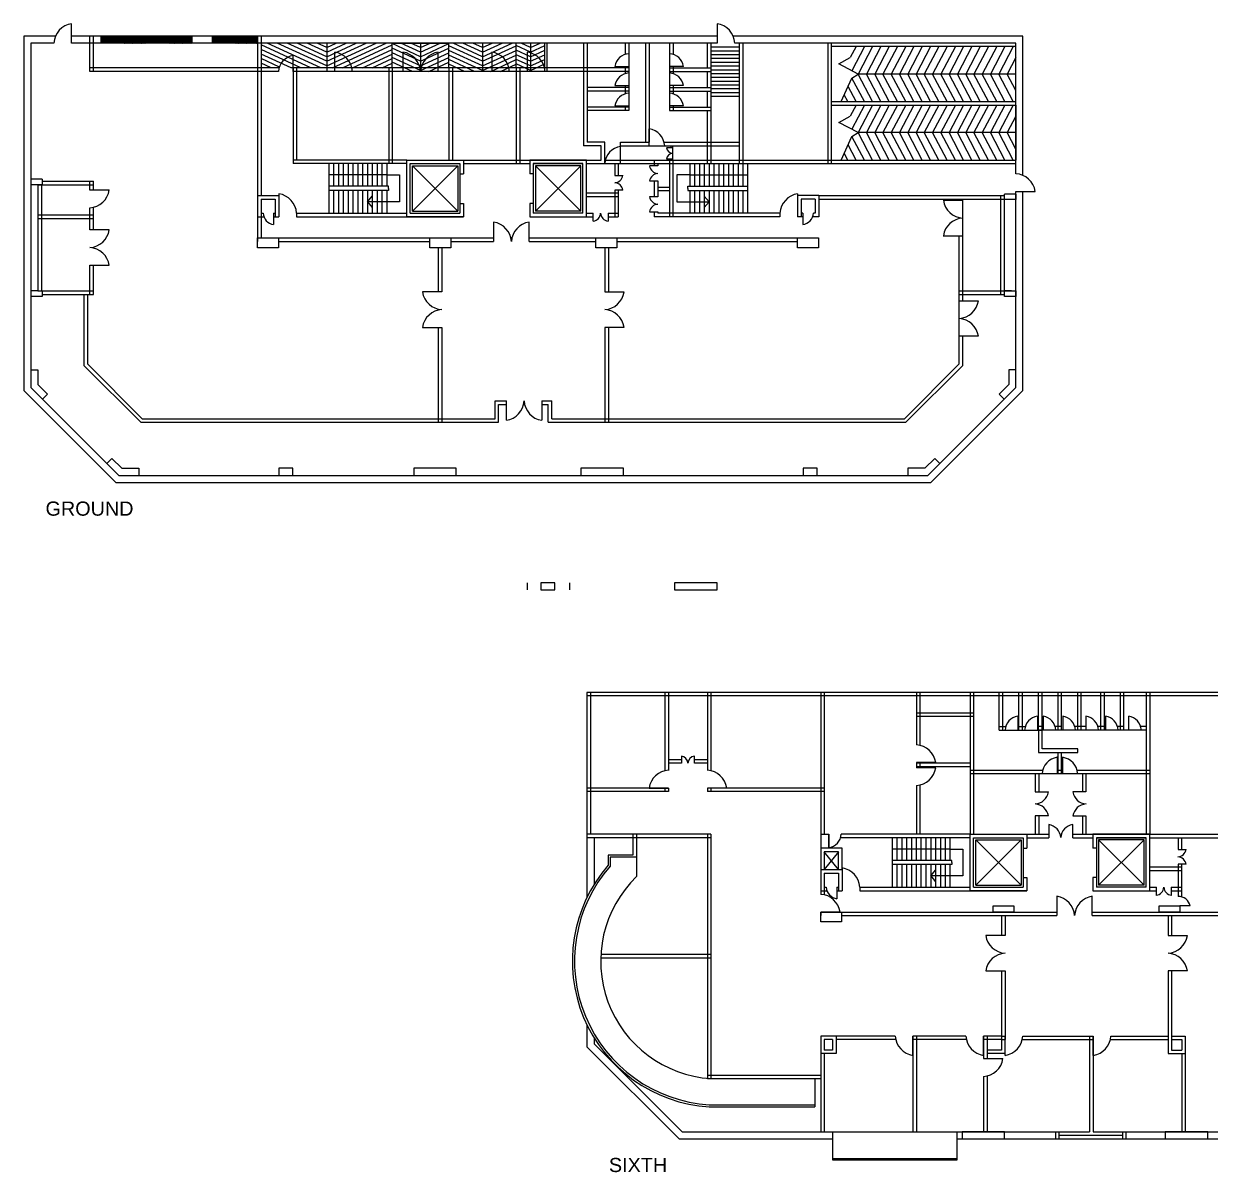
# Model space of a CAD drawing. Extents: x -212 to 1123, y -167 to 326.
# Drawn here: x 3.4 to 20.14, y -5.07 to 11.13 of the extents above; entities that cross this region are included whole.
import ezdxf

# ---------------------------------------------------------------- set-up
doc = ezdxf.new("R2010")
doc.units = 0
doc.layers.add('MIMIC_SIZE', color=7, linetype='CONTINUOUS')
doc.styles.get("Standard").update_dxf_attribs({"font": 'arial.ttf'})

msp = doc.modelspace()

# ---------------------------------------------------------------- linework, layer by layer
at = {"layer": 'MIMIC_SIZE'}
for p, q in [((4.074, 10.86), (4.074, 11.134)), ((13.182, 11.134), (13.182, 10.86)), ((3.399, 10.96), (3.399, 5.96)), ((3.848, 10.96), (3.399, 10.96)), ((13.182, 10.96), (4.074, 10.96)), ((4.332, 10.46), (4.332, 10.96)), ((4.382, 10.46), (4.382, 10.96)), ((4.485, 10.96), (4.485, 10.86)), ((4.485, 10.96), (5.128, 10.96)), ((4.672, 10.86), (4.485, 10.957)), ((4.66, 10.86), (4.485, 10.951)), ((4.647, 10.86), (4.485, 10.944)), ((4.634, 10.86), (4.485, 10.938)), ((4.622, 10.86), (4.485, 10.931)), ((4.609, 10.86), (4.485, 10.925)), ((4.597, 10.86), (4.485, 10.918)), ((4.584, 10.86), (4.485, 10.911)), ((4.571, 10.86), (4.485, 10.905)), ((4.559, 10.86), (4.485, 10.898)), ((4.546, 10.86), (4.485, 10.892)), ((4.533, 10.86), (4.485, 10.885)), ((4.685, 10.86), (4.491, 10.96)), ((4.698, 10.86), (4.504, 10.96)), ((4.71, 10.86), (4.516, 10.96)), ((4.723, 10.86), (4.529, 10.96)), ((4.735, 10.86), (4.541, 10.96)), ((4.748, 10.86), (4.554, 10.96)), ((4.761, 10.86), (4.567, 10.96)), ((4.773, 10.86), (4.579, 10.96)), ((4.786, 10.86), (4.592, 10.96)), ((4.799, 10.86), (4.605, 10.96)), ((4.806, 10.863), (4.617, 10.96)), ((4.806, 10.869), (4.63, 10.96)), ((4.806, 10.876), (4.642, 10.96)), ((4.806, 10.882), (4.655, 10.96)), ((4.806, 10.889), (4.668, 10.96)), ((4.806, 10.896), (4.68, 10.96)), ((4.806, 10.902), (4.693, 10.96)), ((4.806, 10.909), (4.706, 10.96)), ((4.806, 10.915), (4.718, 10.96)), ((4.806, 10.922), (4.731, 10.96)), ((4.806, 10.928), (4.743, 10.96)), ((4.806, 10.935), (4.756, 10.96)), ((4.806, 10.941), (4.769, 10.96)), ((4.806, 10.948), (4.781, 10.96)), ((4.806, 10.96), (4.806, 10.86)), ((4.806, 10.96), (4.806, 10.86)), ((4.806, 10.948), (4.831, 10.96)), ((4.806, 10.941), (4.844, 10.96)), ((4.806, 10.935), (4.856, 10.96)), ((4.806, 10.928), (4.869, 10.96)), ((4.806, 10.922), (4.882, 10.96)), ((4.806, 10.915), (4.894, 10.96)), ((4.806, 10.909), (4.907, 10.96)), ((4.806, 10.902), (4.919, 10.96)), ((4.806, 10.896), (4.932, 10.96)), ((4.806, 10.889), (4.945, 10.96)), ((4.806, 10.882), (4.957, 10.96)), ((4.806, 10.876), (4.97, 10.96)), ((4.806, 10.869), (4.983, 10.96)), ((4.806, 10.863), (4.995, 10.96)), ((4.814, 10.86), (5.008, 10.96)), ((4.826, 10.86), (5.02, 10.96)), ((4.839, 10.86), (5.033, 10.96)), ((4.852, 10.86), (5.046, 10.96)), ((4.864, 10.86), (5.058, 10.96)), ((4.877, 10.86), (5.071, 10.96)), ((4.89, 10.86), (5.084, 10.96)), ((4.902, 10.86), (5.096, 10.96)), ((4.915, 10.86), (5.109, 10.96)), ((4.927, 10.86), (5.121, 10.96)), ((4.94, 10.86), (5.128, 10.957)), ((4.953, 10.86), (5.128, 10.951)), ((4.965, 10.86), (5.128, 10.944)), ((4.978, 10.86), (5.128, 10.938)), ((4.991, 10.86), (5.128, 10.931)), ((5.003, 10.86), (5.128, 10.925)), ((5.016, 10.86), (5.128, 10.918)), ((5.028, 10.86), (5.128, 10.911)), ((5.041, 10.86), (5.128, 10.905)), ((5.054, 10.86), (5.128, 10.898)), ((5.066, 10.86), (5.128, 10.892)), ((5.079, 10.86), (5.128, 10.885)), ((5.128, 10.96), (5.128, 10.86)), ((5.128, 10.96), (5.77, 10.96)), ((5.128, 10.96), (5.128, 10.86)), ((5.315, 10.86), (5.128, 10.957)), ((5.302, 10.86), (5.128, 10.951)), ((5.29, 10.86), (5.128, 10.944)), ((5.277, 10.86), (5.128, 10.938)), ((5.265, 10.86), (5.128, 10.931)), ((5.252, 10.86), (5.128, 10.925)), ((5.239, 10.86), (5.128, 10.918)), ((5.227, 10.86), (5.128, 10.911)), ((5.214, 10.86), (5.128, 10.905)), ((5.201, 10.86), (5.128, 10.898)), ((5.189, 10.86), (5.128, 10.892)), ((5.176, 10.86), (5.128, 10.885)), ((5.328, 10.86), (5.134, 10.96)), ((5.34, 10.86), (5.146, 10.96)), ((5.353, 10.86), (5.159, 10.96)), ((5.366, 10.86), (5.172, 10.96)), ((5.378, 10.86), (5.184, 10.96)), ((5.391, 10.86), (5.197, 10.96)), ((5.403, 10.86), (5.209, 10.96)), ((5.416, 10.86), (5.222, 10.96)), ((5.429, 10.86), (5.235, 10.96)), ((5.441, 10.86), (5.247, 10.96)), ((5.449, 10.863), (5.26, 10.96)), ((5.449, 10.869), (5.273, 10.96)), ((5.449, 10.876), (5.285, 10.96)), ((5.449, 10.882), (5.298, 10.96)), ((5.449, 10.889), (5.31, 10.96)), ((5.449, 10.896), (5.323, 10.96)), ((5.449, 10.902), (5.336, 10.96)), ((5.449, 10.909), (5.348, 10.96)), ((5.449, 10.915), (5.361, 10.96)), ((5.449, 10.922), (5.374, 10.96)), ((5.449, 10.928), (5.386, 10.96)), ((5.449, 10.935), (5.399, 10.96)), ((5.449, 10.941), (5.411, 10.96)), ((5.449, 10.948), (5.424, 10.96)), ((5.449, 10.96), (5.449, 10.86)), ((5.449, 10.96), (5.449, 10.86)), ((5.449, 10.948), (5.474, 10.96)), ((5.449, 10.941), (5.487, 10.96)), ((5.449, 10.935), (5.499, 10.96)), ((5.449, 10.928), (5.512, 10.96)), ((5.449, 10.922), (5.524, 10.96)), ((5.449, 10.915), (5.537, 10.96)), ((5.449, 10.909), (5.55, 10.96)), ((5.449, 10.902), (5.562, 10.96)), ((5.449, 10.896), (5.575, 10.96)), ((5.449, 10.889), (5.588, 10.96)), ((5.449, 10.882), (5.6, 10.96)), ((5.449, 10.876), (5.613, 10.96)), ((5.449, 10.869), (5.625, 10.96)), ((5.449, 10.863), (5.638, 10.96)), ((5.457, 10.86), (5.651, 10.96)), ((5.469, 10.86), (5.663, 10.96)), ((5.482, 10.86), (5.676, 10.96)), ((5.494, 10.86), (5.688, 10.96)), ((5.507, 10.86), (5.701, 10.96)), ((5.52, 10.86), (5.714, 10.96)), ((5.532, 10.86), (5.726, 10.96)), ((5.545, 10.86), (5.739, 10.96)), ((5.558, 10.86), (5.752, 10.96)), ((5.57, 10.86), (5.764, 10.96)), ((5.583, 10.86), (5.77, 10.957)), ((5.595, 10.86), (5.77, 10.951)), ((5.608, 10.86), (5.77, 10.944)), ((5.621, 10.86), (5.77, 10.938)), ((5.633, 10.86), (5.77, 10.931)), ((5.646, 10.86), (5.77, 10.925)), ((5.659, 10.86), (5.77, 10.918)), ((5.671, 10.86), (5.77, 10.911)), ((5.684, 10.86), (5.77, 10.905)), ((5.696, 10.86), (5.77, 10.898)), ((5.709, 10.86), (5.77, 10.892)), ((5.722, 10.86), (5.77, 10.885)), ((5.77, 10.96), (5.77, 10.86)), ((6.056, 10.96), (6.056, 10.86)), ((6.056, 10.96), (6.699, 10.96)), ((6.243, 10.86), (6.056, 10.957)), ((6.231, 10.86), (6.056, 10.951)), ((6.218, 10.86), (6.056, 10.944)), ((6.206, 10.86), (6.056, 10.938)), ((6.193, 10.86), (6.056, 10.931)), ((6.18, 10.86), (6.056, 10.925)), ((6.168, 10.86), (6.056, 10.918)), ((6.155, 10.86), (6.056, 10.911)), ((6.142, 10.86), (6.056, 10.905)), ((6.13, 10.86), (6.056, 10.898)), ((6.117, 10.86), (6.056, 10.892)), ((6.105, 10.86), (6.056, 10.885)), ((6.256, 10.86), (6.062, 10.96)), ((6.269, 10.86), (6.075, 10.96)), ((6.281, 10.86), (6.087, 10.96)), ((6.294, 10.86), (6.1, 10.96)), ((6.307, 10.86), (6.113, 10.96)), ((6.319, 10.86), (6.125, 10.96)), ((6.332, 10.86), (6.138, 10.96)), ((6.344, 10.86), (6.15, 10.96)), ((6.357, 10.86), (6.163, 10.96)), ((6.37, 10.86), (6.176, 10.96)), ((6.377, 10.863), (6.188, 10.96)), ((6.377, 10.869), (6.201, 10.96)), ((6.377, 10.876), (6.214, 10.96)), ((6.377, 10.882), (6.226, 10.96)), ((6.377, 10.889), (6.239, 10.96)), ((6.377, 10.896), (6.251, 10.96)), ((6.377, 10.902), (6.264, 10.96)), ((6.377, 10.909), (6.277, 10.96)), ((6.377, 10.915), (6.289, 10.96)), ((6.377, 10.922), (6.302, 10.96)), ((6.377, 10.928), (6.314, 10.96)), ((6.377, 10.935), (6.327, 10.96)), ((6.377, 10.941), (6.34, 10.96)), ((6.377, 10.948), (6.352, 10.96)), ((6.377, 10.96), (6.377, 10.86)), ((6.377, 10.96), (6.377, 10.86)), ((6.377, 10.948), (6.402, 10.96)), ((6.377, 10.941), (6.415, 10.96)), ((6.377, 10.935), (6.427, 10.96)), ((6.377, 10.928), (6.44, 10.96)), ((6.377, 10.922), (6.453, 10.96)), ((6.377, 10.915), (6.465, 10.96)), ((6.377, 10.909), (6.478, 10.96)), ((6.377, 10.902), (6.491, 10.96)), ((6.377, 10.896), (6.503, 10.96)), ((6.377, 10.889), (6.516, 10.96)), ((6.377, 10.882), (6.528, 10.96)), ((6.377, 10.876), (6.541, 10.96)), ((6.377, 10.869), (6.554, 10.96)), ((6.377, 10.863), (6.566, 10.96)), ((6.385, 10.86), (6.579, 10.96)), ((6.398, 10.86), (6.592, 10.96)), ((6.41, 10.86), (6.604, 10.96)), ((6.423, 10.86), (6.617, 10.96)), ((6.435, 10.86), (6.629, 10.96)), ((6.448, 10.86), (6.642, 10.96)), ((6.461, 10.86), (6.655, 10.96)), ((6.473, 10.86), (6.667, 10.96)), ((6.486, 10.86), (6.68, 10.96)), ((6.499, 10.86), (6.693, 10.96)), ((6.511, 10.86), (6.699, 10.957)), ((6.524, 10.86), (6.699, 10.951)), ((6.536, 10.86), (6.699, 10.944)), ((6.549, 10.86), (6.699, 10.938)), ((6.562, 10.86), (6.699, 10.931)), ((6.574, 10.86), (6.699, 10.925)), ((6.587, 10.86), (6.699, 10.918)), ((6.6, 10.86), (6.699, 10.911)), ((6.612, 10.86), (6.699, 10.905)), ((6.625, 10.86), (6.699, 10.898)), ((6.637, 10.86), (6.699, 10.892)), ((6.65, 10.86), (6.699, 10.885)), ((6.699, 10.96), (6.699, 8.06)), ((6.699, 10.96), (6.699, 10.86)), ((6.749, 10.96), (6.749, 8.71)), ((17.499, 10.96), (13.408, 10.96)), ((17.499, 8.993), (17.499, 10.96)), ((3.499, 10.86), (3.499, 6.002)), ((3.824, 10.86), (3.499, 10.86)), ((13.182, 10.86), (4.074, 10.86)), ((4.521, 10.86), (4.485, 10.879)), ((4.508, 10.86), (4.485, 10.872)), ((4.496, 10.86), (4.485, 10.866)), ((5.092, 10.86), (5.128, 10.879)), ((5.104, 10.86), (5.128, 10.872)), ((5.117, 10.86), (5.128, 10.866)), ((5.164, 10.86), (5.128, 10.879)), ((5.151, 10.86), (5.128, 10.872)), ((5.138, 10.86), (5.128, 10.866)), ((5.734, 10.86), (5.77, 10.879)), ((5.747, 10.86), (5.77, 10.872)), ((5.76, 10.86), (5.77, 10.866)), ((6.092, 10.86), (6.056, 10.879)), ((6.079, 10.86), (6.056, 10.872)), ((6.067, 10.86), (6.056, 10.866)), ((6.663, 10.86), (6.699, 10.879)), ((6.675, 10.86), (6.699, 10.872)), ((6.688, 10.86), (6.699, 10.866)), ((8.599, 10.86), (6.749, 10.86)), ((7.451, 10.51), (6.749, 10.836)), ((7.311, 10.51), (6.749, 10.771)), ((7.592, 10.51), (6.836, 10.86)), ((7.674, 10.538), (6.976, 10.86)), ((7.674, 10.603), (7.117, 10.86)), ((7.674, 10.668), (7.257, 10.86)), ((7.674, 10.733), (7.397, 10.86)), ((7.674, 10.798), (7.538, 10.86)), ((7.674, 10.86), (7.674, 10.46)), ((7.674, 10.798), (7.809, 10.86)), ((7.674, 10.733), (7.95, 10.86)), ((7.674, 10.668), (8.09, 10.86)), ((7.674, 10.603), (8.231, 10.86)), ((7.674, 10.538), (8.371, 10.86)), ((7.755, 10.51), (8.512, 10.86)), ((7.786, 10.734), (7.786, 10.46)), ((7.896, 10.51), (8.599, 10.836)), ((8.036, 10.51), (8.599, 10.771)), ((8.599, 10.51), (8.599, 10.86)), ((8.599, 10.86), (9.399, 10.86)), ((8.999, 10.668), (8.599, 10.853)), ((8.999, 10.603), (8.599, 10.788)), ((8.999, 10.538), (8.599, 10.723)), ((8.999, 10.733), (8.722, 10.86)), ((8.749, 10.734), (8.749, 10.46)), ((8.999, 10.798), (8.863, 10.86)), ((8.999, 10.86), (8.999, 10.46)), ((8.999, 10.798), (9.134, 10.86)), ((8.999, 10.733), (9.275, 10.86)), ((8.999, 10.668), (9.399, 10.853)), ((8.999, 10.603), (9.399, 10.788)), ((8.999, 10.538), (9.399, 10.723)), ((9.249, 10.46), (9.249, 10.734)), ((9.399, 10.51), (9.399, 10.86)), ((10.349, 10.86), (9.399, 10.86)), ((9.874, 10.603), (9.399, 10.822)), ((9.874, 10.538), (9.399, 10.757)), ((9.874, 10.668), (9.457, 10.86)), ((9.874, 10.733), (9.597, 10.86)), ((9.874, 10.798), (9.738, 10.86)), ((9.874, 10.86), (9.874, 10.46)), ((9.874, 10.798), (10.009, 10.86)), ((9.874, 10.733), (10.15, 10.86)), ((9.874, 10.668), (10.29, 10.86)), ((9.874, 10.603), (10.349, 10.822)), ((9.874, 10.538), (10.349, 10.757)), ((10.003, 10.734), (10.003, 10.46)), ((10.349, 10.51), (10.349, 10.86)), ((10.754, 10.86), (10.349, 10.86)), ((10.552, 10.733), (10.349, 10.826)), ((10.552, 10.668), (10.349, 10.761)), ((10.552, 10.798), (10.416, 10.86)), ((10.504, 10.734), (10.504, 10.46)), ((10.552, 10.86), (10.552, 10.46)), ((10.552, 10.798), (10.687, 10.86)), ((10.552, 10.733), (10.754, 10.826)), ((10.552, 10.668), (10.754, 10.761)), ((10.754, 10.46), (10.754, 10.86)), ((10.784, 10.46), (10.784, 10.86)), ((11.299, 10.86), (11.299, 9.41)), ((11.349, 10.86), (11.349, 9.46)), ((13.049, 10.86), (11.349, 10.86)), ((11.885, 10.86), (11.885, 10.702)), ((11.935, 10.86), (11.935, 9.907)), ((12.174, 10.86), (12.174, 9.46)), ((12.224, 10.86), (12.224, 9.46)), ((12.512, 10.86), (12.512, 9.907)), ((12.562, 10.86), (12.562, 10.702)), ((13.049, 10.51), (13.049, 10.86)), ((13.099, 9.16), (13.099, 10.86)), ((13.099, 10.807), (13.499, 10.807)), ((13.099, 10.753), (13.499, 10.753)), ((17.399, 10.86), (13.432, 10.86)), ((13.499, 9.16), (13.499, 10.86)), ((13.549, 9.16), (13.549, 10.86)), ((14.749, 9.16), (14.749, 10.86)), ((14.799, 9.16), (14.799, 10.86)), ((17.399, 10.81), (14.799, 10.81)), ((15.144, 10.81), (15.062, 10.655)), ((15.261, 10.81), (15.082, 10.471)), ((15.378, 10.81), (15.173, 10.423)), ((15.494, 10.81), (15.29, 10.423)), ((15.611, 10.81), (15.407, 10.423)), ((15.728, 10.81), (15.523, 10.423)), ((15.845, 10.81), (15.64, 10.423)), ((15.961, 10.81), (15.757, 10.423)), ((16.078, 10.81), (15.873, 10.423)), ((16.195, 10.81), (15.99, 10.423)), ((16.311, 10.81), (16.107, 10.423)), ((16.428, 10.81), (16.224, 10.423)), ((16.545, 10.81), (16.34, 10.423)), ((16.662, 10.81), (16.457, 10.423)), ((16.778, 10.81), (16.574, 10.423)), ((16.895, 10.81), (16.691, 10.423)), ((17.012, 10.81), (16.807, 10.423)), ((17.128, 10.81), (16.924, 10.423)), ((17.245, 10.81), (17.041, 10.423)), ((17.362, 10.81), (17.157, 10.423)), ((17.399, 9.017), (17.399, 10.86)), ((7.171, 10.51), (6.749, 10.706)), ((7.006, 10.522), (6.749, 10.641)), ((6.89, 10.51), (6.749, 10.576)), ((7.199, 10.46), (7.199, 10.684)), ((8.177, 10.51), (8.599, 10.706)), ((8.317, 10.51), (8.599, 10.641)), ((8.457, 10.51), (8.599, 10.576)), ((8.999, 10.473), (8.599, 10.658)), ((8.884, 10.46), (8.599, 10.593)), ((8.999, 10.473), (9.399, 10.658)), ((9.113, 10.46), (9.399, 10.593)), ((9.874, 10.473), (9.399, 10.692)), ((9.759, 10.46), (9.399, 10.627)), ((9.619, 10.46), (9.399, 10.562)), ((9.874, 10.473), (10.349, 10.692)), ((9.988, 10.46), (10.349, 10.627)), ((10.128, 10.46), (10.349, 10.562)), ((10.552, 10.603), (10.349, 10.696)), ((10.552, 10.538), (10.349, 10.631)), ((10.552, 10.473), (10.349, 10.566)), ((10.552, 10.603), (10.754, 10.696)), ((10.552, 10.538), (10.754, 10.631)), ((10.552, 10.473), (10.754, 10.566)), ((13.099, 10.7), (13.499, 10.7)), ((13.099, 10.646), (13.499, 10.646)), ((13.099, 10.593), (13.499, 10.593)), ((14.899, 10.567), (15.062, 10.655)), ((15.173, 10.423), (14.899, 10.567)), ((17.399, 10.656), (17.275, 10.423)), ((7.002, 10.51), (4.332, 10.51)), ((6.994, 10.46), (4.332, 10.46)), ((11.349, 10.51), (7.171, 10.51)), ((7.199, 10.51), (7.199, 9.16)), ((11.349, 10.46), (7.199, 10.46)), ((7.249, 10.51), (7.249, 9.21)), ((8.549, 10.51), (8.549, 9.16)), ((8.599, 10.51), (8.599, 9.16)), ((9.399, 10.51), (9.399, 9.21)), ((9.449, 10.51), (9.449, 9.21)), ((10.349, 10.51), (10.349, 9.16)), ((10.399, 10.51), (10.399, 9.16)), ((11.935, 10.51), (11.349, 10.51)), ((11.935, 10.46), (11.349, 10.46)), ((11.74, 10.532), (11.935, 10.532)), ((11.885, 10.532), (11.885, 10.429)), ((12.707, 10.532), (12.512, 10.532)), ((12.512, 10.51), (13.099, 10.51)), ((12.512, 10.46), (13.099, 10.46)), ((12.562, 10.532), (12.562, 10.429)), ((13.049, 10.234), (13.049, 10.46)), ((13.099, 10.539), (13.499, 10.539)), ((13.099, 10.485), (13.499, 10.485)), ((13.099, 10.432), (13.499, 10.432)), ((15.086, 10.367), (15.173, 10.423)), ((17.399, 10.423), (15.173, 10.423)), ((15.378, 10.035), (15.173, 10.423)), ((15.494, 10.035), (15.29, 10.423)), ((15.611, 10.035), (15.407, 10.423)), ((15.728, 10.035), (15.523, 10.423)), ((15.845, 10.035), (15.64, 10.423)), ((15.961, 10.035), (15.757, 10.423)), ((16.078, 10.035), (15.873, 10.423)), ((16.195, 10.035), (15.99, 10.423)), ((16.311, 10.035), (16.107, 10.423)), ((16.428, 10.035), (16.224, 10.423)), ((16.545, 10.035), (16.34, 10.423)), ((16.662, 10.035), (16.457, 10.423)), ((16.778, 10.035), (16.574, 10.423)), ((16.895, 10.035), (16.691, 10.423)), ((17.012, 10.035), (16.807, 10.423)), ((17.128, 10.035), (16.924, 10.423)), ((17.245, 10.035), (17.041, 10.423)), ((17.362, 10.035), (17.157, 10.423)), ((17.399, 10.189), (17.275, 10.423)), ((11.935, 10.234), (11.349, 10.234)), ((11.74, 10.26), (11.935, 10.26)), ((11.885, 10.26), (11.885, 10.143)), ((12.707, 10.26), (12.512, 10.26)), ((12.512, 10.234), (13.099, 10.234)), ((12.562, 10.26), (12.562, 10.143)), ((13.099, 10.378), (13.499, 10.378)), ((13.099, 10.325), (13.499, 10.325)), ((13.099, 10.271), (13.499, 10.271)), ((13.099, 10.218), (13.499, 10.218)), ((14.932, 10.035), (15.086, 10.367)), ((15.144, 10.035), (15.031, 10.249)), ((15.261, 10.035), (15.086, 10.367)), ((11.935, 10.184), (11.349, 10.184)), ((12.512, 10.184), (13.099, 10.184)), ((13.049, 9.957), (13.049, 10.184)), ((13.099, 10.164), (13.499, 10.164)), ((13.099, 10.11), (13.499, 10.11)), ((15.027, 10.035), (14.977, 10.131)), ((11.935, 9.957), (11.349, 9.957)), ((11.935, 9.907), (11.349, 9.907)), ((11.74, 9.973), (11.935, 9.973)), ((11.885, 9.973), (11.885, 9.907)), ((12.707, 9.973), (12.512, 9.973)), ((12.512, 9.957), (13.099, 9.957)), ((12.512, 9.907), (13.099, 9.907)), ((12.562, 9.973), (12.562, 9.907)), ((13.049, 9.16), (13.049, 9.907)), ((14.799, 10.035), (17.399, 10.035)), ((14.799, 9.985), (17.399, 9.985)), ((15.144, 9.985), (15.062, 9.83)), ((15.261, 9.985), (15.082, 9.646)), ((15.378, 9.985), (15.173, 9.598)), ((15.494, 9.985), (15.29, 9.598)), ((15.611, 9.985), (15.407, 9.598)), ((15.728, 9.985), (15.523, 9.598)), ((15.845, 9.985), (15.64, 9.598)), ((15.961, 9.985), (15.757, 9.598)), ((16.078, 9.985), (15.873, 9.598)), ((16.195, 9.985), (15.99, 9.598)), ((16.311, 9.985), (16.107, 9.598)), ((16.428, 9.985), (16.224, 9.598)), ((16.545, 9.985), (16.34, 9.598)), ((16.662, 9.985), (16.457, 9.598)), ((16.778, 9.985), (16.574, 9.598)), ((16.895, 9.985), (16.691, 9.598)), ((17.012, 9.985), (16.807, 9.598)), ((17.128, 9.985), (16.924, 9.598)), ((17.245, 9.985), (17.041, 9.598)), ((17.362, 9.985), (17.157, 9.598)), ((17.399, 9.985), (17.399, 9.21)), ((14.899, 9.742), (15.062, 9.83)), ((15.173, 9.598), (14.899, 9.742)), ((17.399, 9.831), (17.275, 9.598)), ((12.224, 9.41), (12.224, 9.652)), ((15.086, 9.542), (15.173, 9.598)), ((17.399, 9.598), (15.173, 9.598)), ((15.378, 9.21), (15.173, 9.598)), ((15.494, 9.21), (15.29, 9.598)), ((15.611, 9.21), (15.407, 9.598)), ((15.728, 9.21), (15.523, 9.598)), ((15.845, 9.21), (15.64, 9.598)), ((15.961, 9.21), (15.757, 9.598)), ((16.078, 9.21), (15.873, 9.598)), ((16.195, 9.21), (15.99, 9.598)), ((16.311, 9.21), (16.107, 9.598)), ((16.428, 9.21), (16.224, 9.598)), ((16.545, 9.21), (16.34, 9.598)), ((16.662, 9.21), (16.457, 9.598)), ((16.778, 9.21), (16.574, 9.598)), ((16.895, 9.21), (16.691, 9.598)), ((17.012, 9.21), (16.807, 9.598)), ((17.128, 9.21), (16.924, 9.598)), ((17.245, 9.21), (17.041, 9.598)), ((17.362, 9.21), (17.157, 9.598)), ((17.399, 9.364), (17.275, 9.598)), ((11.549, 9.41), (11.299, 9.41)), ((11.599, 9.46), (11.349, 9.46)), ((11.549, 9.21), (11.549, 9.41)), ((11.599, 9.16), (11.599, 9.46)), ((11.82, 9.46), (12.224, 9.46)), ((11.82, 9.16), (11.82, 9.46)), ((11.82, 9.41), (13.499, 9.41)), ((12.437, 9.46), (13.499, 9.46)), ((12.554, 9.384), (12.468, 9.384)), ((12.53, 9.41), (12.53, 9.384)), ((12.554, 9.41), (12.554, 9.21)), ((14.932, 9.21), (15.086, 9.542)), ((15.144, 9.21), (15.031, 9.424)), ((15.261, 9.21), (15.086, 9.542)), ((8.804, 9.21), (7.199, 9.21)), ((8.804, 8.41), (8.804, 9.21)), ((8.804, 9.21), (9.604, 9.21)), ((9.554, 9.21), (11.549, 9.21)), ((9.604, 9.21), (9.604, 9.013)), ((11.339, 9.21), (10.539, 9.21)), ((10.539, 9.21), (10.539, 9.013)), ((11.339, 8.41), (11.339, 9.21)), ((11.599, 9.21), (17.399, 9.21)), ((12.295, 9.21), (14.119, 9.21)), ((12.295, 9.21), (12.295, 9.126)), ((12.468, 9.226), (12.554, 9.226)), ((12.514, 8.41), (12.514, 9.21)), ((12.53, 9.226), (12.53, 9.21)), ((12.564, 8.41), (12.564, 9.21)), ((15.027, 9.21), (14.977, 9.306)), ((8.804, 9.16), (7.199, 9.16)), ((7.704, 9.16), (7.704, 8.46)), ((7.772, 9.16), (7.772, 8.84)), ((7.84, 9.16), (7.84, 8.84)), ((7.908, 9.16), (7.908, 8.84)), ((7.976, 9.16), (7.976, 8.84)), ((8.045, 9.16), (8.045, 8.84)), ((8.113, 9.16), (8.113, 8.84)), ((8.181, 9.16), (8.181, 8.84)), ((8.249, 9.16), (8.249, 8.84)), ((8.317, 9.16), (8.317, 8.84)), ((8.385, 9.16), (8.385, 8.84)), ((8.453, 9.16), (8.453, 8.84)), ((8.521, 9.16), (8.521, 8.84)), ((8.854, 8.46), (8.854, 9.16)), ((8.854, 9.16), (9.554, 9.16)), ((8.884, 8.49), (8.884, 9.13)), ((8.884, 9.13), (9.524, 9.13)), ((9.524, 9.13), (8.884, 8.49)), ((9.524, 8.49), (8.884, 9.13)), ((9.524, 9.13), (9.524, 8.49)), ((9.554, 9.16), (9.554, 8.46)), ((9.604, 9.16), (10.539, 9.16)), ((11.289, 9.16), (10.589, 9.16)), ((10.589, 9.16), (10.589, 8.46)), ((10.589, 9.16), (11.289, 9.16)), ((11.259, 9.13), (10.619, 9.13)), ((10.619, 9.13), (10.619, 8.49)), ((10.619, 9.13), (11.259, 8.49)), ((10.619, 8.49), (11.259, 9.13)), ((11.259, 8.49), (11.259, 9.13)), ((11.289, 8.46), (11.289, 9.16)), ((11.339, 9.16), (11.599, 9.16)), ((11.339, 8.41), (11.339, 9.16)), ((11.339, 9.16), (11.707, 9.16)), ((11.449, 9.16), (11.949, 9.16)), ((11.599, 9.16), (17.399, 9.16)), ((11.739, 9.16), (11.739, 8.994)), ((11.789, 9.16), (11.789, 8.994)), ((12.345, 9.126), (12.231, 9.126)), ((12.345, 9.16), (14.119, 9.16)), ((12.345, 9.16), (12.345, 9.126)), ((12.797, 9.16), (12.797, 8.84)), ((12.865, 9.16), (12.865, 8.84)), ((12.933, 9.16), (12.933, 8.84)), ((13.001, 9.16), (13.001, 8.84)), ((13.069, 9.16), (13.069, 8.84)), ((13.137, 9.16), (13.137, 8.84)), ((13.205, 9.16), (13.205, 8.84)), ((13.274, 9.16), (13.274, 8.84)), ((13.342, 9.16), (13.342, 8.84)), ((13.41, 9.16), (13.41, 8.84)), ((13.478, 9.16), (13.478, 8.84)), ((13.546, 9.16), (13.546, 8.84)), ((13.614, 9.16), (13.614, 8.46)), ((3.66, 8.939), (3.499, 8.939)), ((3.66, 8.939), (3.66, 8.862)), ((3.66, 8.912), (4.382, 8.912)), ((4.332, 8.787), (4.332, 8.912)), ((4.382, 8.787), (4.382, 8.912)), ((8.521, 9), (7.704, 9)), ((8.521, 9), (8.703, 9)), ((8.703, 9), (8.703, 8.62)), ((9.554, 9.013), (9.604, 9.013)), ((10.589, 9.013), (10.539, 9.013)), ((11.739, 8.994), (11.854, 8.994)), ((12.231, 8.917), (12.345, 8.917)), ((12.295, 8.917), (12.295, 8.69)), ((12.345, 8.917), (12.345, 8.69)), ((12.797, 9), (12.615, 9)), ((12.615, 9), (12.615, 8.62)), ((12.797, 9), (13.614, 9)), ((3.66, 8.862), (3.499, 8.862)), ((3.599, 8.862), (3.599, 7.362)), ((3.599, 8.862), (4.382, 8.862)), ((3.649, 8.862), (3.649, 7.362)), ((4.606, 8.787), (4.332, 8.787)), ((6.699, 8.71), (6.999, 8.71)), ((6.999, 8.734), (6.999, 8.46)), ((6.999, 8.71), (6.999, 8.41)), ((8.548, 8.84), (7.704, 8.84)), ((8.548, 8.78), (7.704, 8.78)), ((7.772, 8.78), (7.772, 8.46)), ((7.84, 8.78), (7.84, 8.46)), ((7.908, 8.78), (7.908, 8.46)), ((7.976, 8.78), (7.976, 8.46)), ((8.045, 8.78), (8.045, 8.46)), ((8.113, 8.78), (8.113, 8.46)), ((8.181, 8.78), (8.181, 8.46)), ((8.249, 8.78), (8.249, 8.46)), ((8.317, 8.78), (8.317, 8.46)), ((8.385, 8.78), (8.385, 8.46)), ((8.453, 8.78), (8.453, 8.46)), ((8.521, 8.78), (8.521, 8.46)), ((8.548, 8.81), (8.548, 8.84)), ((8.548, 8.81), (8.548, 8.78)), ((11.789, 8.743), (11.339, 8.743)), ((11.854, 8.785), (11.739, 8.785)), ((11.739, 8.785), (11.739, 8.41)), ((11.789, 8.785), (11.789, 8.41)), ((12.345, 8.829), (12.514, 8.829)), ((12.345, 8.779), (12.514, 8.779)), ((12.77, 8.81), (12.77, 8.84)), ((12.77, 8.84), (13.614, 8.84)), ((12.77, 8.81), (12.77, 8.78)), ((12.77, 8.78), (13.614, 8.78)), ((12.797, 8.78), (12.797, 8.46)), ((12.865, 8.78), (12.865, 8.46)), ((12.933, 8.78), (12.933, 8.46)), ((13.001, 8.78), (13.001, 8.46)), ((13.069, 8.78), (13.069, 8.46)), ((13.137, 8.78), (13.137, 8.46)), ((13.205, 8.78), (13.205, 8.46)), ((13.274, 8.78), (13.274, 8.46)), ((13.342, 8.78), (13.342, 8.46)), ((13.41, 8.78), (13.41, 8.46)), ((13.478, 8.78), (13.478, 8.46)), ((13.546, 8.78), (13.546, 8.46)), ((14.319, 8.734), (14.319, 8.46)), ((14.319, 8.734), (14.319, 8.46)), ((14.319, 8.71), (14.319, 8.41)), ((14.319, 8.71), (14.319, 8.41)), ((14.619, 8.71), (14.319, 8.71)), ((14.619, 8.71), (14.619, 8.41)), ((14.619, 8.71), (17.237, 8.71)), ((17.187, 7.312), (17.187, 8.71)), ((17.237, 7.286), (17.237, 8.729)), ((17.399, 8.729), (17.237, 8.729)), ((17.399, 6.002), (17.399, 8.767)), ((17.399, 8.767), (17.672, 8.767)), ((17.399, 8.729), (17.399, 8.653)), ((17.499, 5.96), (17.499, 8.767)), ((4.382, 8.225), (4.382, 8.545)), ((6.749, 8.66), (6.949, 8.66)), ((6.749, 8.66), (6.749, 8.11)), ((6.949, 8.66), (6.949, 8.41)), ((8.249, 8.62), (8.317, 8.702)), ((8.703, 8.62), (8.249, 8.62)), ((8.249, 8.62), (8.317, 8.539)), ((9.554, 8.597), (9.604, 8.597)), ((9.604, 8.597), (9.604, 8.41)), ((10.539, 8.597), (10.539, 8.41)), ((10.589, 8.597), (10.539, 8.597)), ((11.789, 8.693), (11.339, 8.693)), ((12.345, 8.69), (12.231, 8.69)), ((12.615, 8.62), (13.069, 8.62)), ((13.069, 8.62), (13.001, 8.702)), ((13.069, 8.62), (13.001, 8.539)), ((14.369, 8.66), (14.369, 8.41)), ((14.569, 8.66), (14.369, 8.66)), ((14.569, 8.66), (14.569, 8.46)), ((14.619, 8.66), (17.237, 8.66)), ((16.649, 8.641), (16.375, 8.641)), ((16.599, 8.641), (16.599, 8.66)), ((16.649, 8.641), (16.649, 8.66)), ((16.649, 7.223), (16.649, 8.641)), ((17.399, 8.653), (17.237, 8.653)), ((3.599, 8.437), (4.382, 8.437)), ((3.599, 8.387), (4.382, 8.387)), ((4.332, 8.225), (4.332, 8.537)), ((6.699, 8.41), (6.787, 8.41)), ((6.749, 8.46), (6.776, 8.46)), ((6.924, 8.46), (6.924, 8.299)), ((6.924, 8.46), (6.949, 8.46)), ((6.924, 8.41), (6.999, 8.41)), ((7.249, 8.46), (8.804, 8.46)), ((7.249, 8.46), (7.249, 8.41)), ((7.249, 8.41), (9.604, 8.41)), ((9.604, 8.41), (8.804, 8.41)), ((8.854, 8.46), (9.554, 8.46)), ((8.884, 8.49), (9.524, 8.49)), ((10.539, 8.41), (11.339, 8.41)), ((11.289, 8.46), (10.589, 8.46)), ((11.259, 8.49), (10.619, 8.49)), ((11.339, 8.46), (11.435, 8.46)), ((11.339, 8.41), (11.435, 8.41)), ((11.435, 8.346), (11.435, 8.46)), ((11.644, 8.46), (11.644, 8.346)), ((11.644, 8.46), (11.789, 8.46)), ((11.644, 8.41), (11.789, 8.41)), ((12.231, 8.481), (12.345, 8.481)), ((12.295, 8.481), (12.295, 8.41)), ((14.069, 8.41), (12.295, 8.41)), ((12.345, 8.481), (12.345, 8.46)), ((14.069, 8.46), (12.345, 8.46)), ((14.069, 8.46), (14.069, 8.41)), ((14.394, 8.41), (14.319, 8.41)), ((14.394, 8.46), (14.369, 8.46)), ((14.394, 8.46), (14.394, 8.299)), ((14.619, 8.41), (14.531, 8.41)), ((14.569, 8.46), (14.542, 8.46)), ((4.606, 8.225), (4.332, 8.225)), ((10.029, 8.334), (10.029, 8.06)), ((10.529, 8.06), (10.529, 8.334)), ((6.699, 8.11), (10.029, 8.11)), ((6.699, 7.973), (6.699, 8.11)), ((6.699, 8.11), (6.993, 8.11)), ((6.993, 8.11), (6.993, 7.973)), ((6.993, 8.06), (9.13, 8.06)), ((9.13, 7.973), (9.13, 8.11)), ((9.13, 8.11), (9.424, 8.11)), ((9.424, 8.11), (9.424, 7.973)), ((9.424, 8.06), (10.029, 8.06)), ((10.529, 8.11), (14.613, 8.11)), ((10.529, 8.06), (11.472, 8.06)), ((11.472, 7.973), (11.472, 8.11)), ((11.472, 8.11), (11.766, 8.11)), ((11.766, 8.11), (11.766, 7.973)), ((11.766, 8.06), (14.319, 8.06)), ((14.319, 7.973), (14.319, 8.11)), ((14.319, 8.11), (14.613, 8.11)), ((14.613, 8.11), (14.613, 7.973)), ((16.375, 8.141), (16.649, 8.141)), ((16.599, 6.333), (16.599, 8.141)), ((6.993, 7.973), (6.699, 7.973)), ((9.424, 7.973), (9.13, 7.973)), ((9.249, 7.973), (9.249, 7.348)), ((9.299, 7.973), (9.299, 7.348)), ((11.766, 7.973), (11.472, 7.973)), ((11.599, 7.973), (11.599, 7.348)), ((11.649, 7.973), (11.649, 7.348)), ((14.613, 7.973), (14.319, 7.973)), ((4.332, 7.312), (4.332, 7.725)), ((4.332, 7.725), (4.606, 7.725)), ((4.382, 7.312), (4.382, 7.725)), ((3.599, 7.362), (3.499, 7.362)), ((3.66, 7.286), (3.499, 7.286)), ((3.599, 7.362), (4.382, 7.362)), ((3.66, 7.362), (3.66, 7.286)), ((3.66, 7.312), (4.382, 7.312)), ((4.249, 7.312), (4.249, 6.312)), ((4.299, 7.312), (4.299, 6.333)), ((9.299, 7.348), (9.025, 7.348)), ((11.599, 7.348), (11.872, 7.348)), ((16.599, 7.362), (17.399, 7.362)), ((16.599, 7.312), (17.237, 7.312)), ((16.599, 7.223), (16.872, 7.223)), ((17.337, 7.362), (17.237, 7.362)), ((17.399, 7.286), (17.237, 7.286)), ((17.399, 7.362), (17.399, 7.286)), ((9.025, 6.848), (9.299, 6.848)), ((9.249, 6.848), (9.249, 5.51)), ((9.299, 6.848), (9.299, 5.51)), ((11.872, 6.848), (11.599, 6.848)), ((11.599, 6.848), (11.599, 5.51)), ((11.649, 6.848), (11.649, 5.51)), ((16.872, 6.723), (16.599, 6.723)), ((16.649, 6.533), (16.649, 6.723)), ((16.649, 6.312), (16.649, 6.533)), ((3.499, 6.247), (3.599, 6.247)), ((3.599, 6.247), (3.599, 6.043)), ((4.249, 6.312), (5.051, 5.51)), ((4.299, 6.333), (5.071, 5.56)), ((16.599, 6.333), (15.826, 5.56)), ((16.649, 6.312), (15.847, 5.51)), ((17.299, 6.247), (17.299, 6.043)), ((17.399, 6.247), (17.299, 6.247)), ((3.599, 6.043), (3.735, 5.906)), ((17.299, 6.043), (17.162, 5.907)), ((3.399, 5.96), (4.699, 4.66)), ((3.499, 6.002), (4.74, 4.76)), ((3.665, 5.836), (3.735, 5.906)), ((17.399, 6.002), (16.157, 4.76)), ((17.499, 5.96), (16.199, 4.66)), ((17.233, 5.836), (17.162, 5.907)), ((10.049, 5.56), (10.049, 5.81)), ((10.049, 5.81), (10.209, 5.81)), ((10.099, 5.51), (10.099, 5.76)), ((10.099, 5.76), (10.209, 5.76)), ((10.209, 5.537), (10.209, 5.81)), ((10.709, 5.81), (10.709, 5.537)), ((10.709, 5.81), (10.849, 5.81)), ((10.709, 5.76), (10.799, 5.76)), ((10.799, 5.51), (10.799, 5.76)), ((10.849, 5.56), (10.849, 5.81)), ((5.071, 5.56), (10.049, 5.56)), ((10.849, 5.56), (15.826, 5.56)), ((5.051, 5.51), (10.099, 5.51)), ((10.799, 5.51), (15.847, 5.51)), ((4.643, 4.999), (4.573, 4.928)), ((4.643, 4.999), (4.781, 4.86)), ((4.781, 4.86), (5.024, 4.86)), ((5.024, 4.86), (5.024, 4.76)), ((7.195, 4.86), (6.997, 4.86)), ((6.997, 4.86), (6.997, 4.76)), ((7.195, 4.76), (7.195, 4.86)), ((9.503, 4.86), (8.903, 4.86)), ((8.903, 4.86), (8.903, 4.76)), ((9.503, 4.76), (9.503, 4.86)), ((11.861, 4.86), (11.261, 4.86)), ((11.261, 4.86), (11.261, 4.76)), ((11.861, 4.76), (11.861, 4.86)), ((14.595, 4.86), (14.396, 4.86)), ((14.396, 4.86), (14.396, 4.76)), ((14.595, 4.76), (14.595, 4.86)), ((16.116, 4.861), (15.873, 4.861)), ((15.873, 4.861), (15.873, 4.761)), ((16.254, 4.999), (16.116, 4.861)), ((16.254, 4.999), (16.325, 4.928)), ((4.74, 4.76), (16.157, 4.76)), ((6.997, 4.76), (7.195, 4.76)), ((8.903, 4.76), (9.503, 4.76)), ((11.261, 4.76), (11.861, 4.76)), ((14.396, 4.76), (14.595, 4.76)), ((4.699, 4.66), (16.199, 4.66)), ((10.504, 3.244), (10.504, 3.144)), ((10.892, 3.244), (10.694, 3.244)), ((10.694, 3.244), (10.694, 3.144)), ((10.892, 3.144), (10.892, 3.244)), ((11.104, 3.144), (11.104, 3.244)), ((13.183, 3.244), (12.583, 3.244)), ((12.583, 3.244), (12.583, 3.144)), ((13.183, 3.144), (13.183, 3.244)), ((10.694, 3.144), (10.892, 3.144)), ((12.583, 3.144), (13.183, 3.144)), ((25.446, 1.697), (11.346, 1.697)), ((11.346, 1.697), (11.346, -1.196)), ((11.396, 1.697), (11.396, -0.303)), ((12.446, 1.697), (12.446, 0.59)), ((12.496, 1.697), (12.496, 0.597)), ((13.046, 1.697), (13.046, 0.597)), ((13.096, 1.697), (13.096, 0.59)), ((14.646, 1.697), (14.646, -1.153)), ((14.696, 1.697), (14.696, -0.303)), ((15.996, 1.697), (15.996, 0.957)), ((16.046, 1.697), (16.046, 0.95)), ((16.752, 1.697), (16.752, -0.303)), ((16.802, 1.697), (16.802, -0.303)), ((17.165, 1.166), (17.165, 1.697)), ((17.215, 1.166), (17.215, 1.697)), ((17.441, 1.166), (17.441, 1.697)), ((17.441, 1.166), (17.441, 1.697)), ((17.491, 1.166), (17.491, 1.697)), ((17.718, 1.166), (17.718, 1.697)), ((17.768, 1.166), (17.768, 1.697)), ((17.994, 1.166), (17.994, 1.697)), ((17.994, 1.166), (17.994, 1.697)), ((18.044, 1.166), (18.044, 1.697)), ((18.044, 1.166), (18.044, 1.697)), ((18.271, 1.166), (18.271, 1.697)), ((18.321, 1.166), (18.321, 1.697)), ((18.598, 1.166), (18.598, 1.697)), ((18.648, 1.166), (18.648, 1.697)), ((18.874, 1.166), (18.874, 1.697)), ((18.924, 1.166), (18.924, 1.697)), ((19.237, 1.697), (19.237, -0.303)), ((19.287, 1.697), (19.287, -0.303)), ((25.446, 1.647), (11.346, 1.647)), ((16.752, 1.647), (16.752, -0.303)), ((17.718, 1.166), (17.718, 1.647)), ((19.237, 1.647), (19.237, -0.303)), ((15.996, 1.411), (16.802, 1.411)), ((15.996, 1.361), (16.802, 1.361)), ((17.425, 1.361), (17.425, 1.166)), ((17.702, 1.361), (17.702, 1.166)), ((17.784, 1.361), (17.784, 1.166)), ((18.06, 1.361), (18.06, 1.166)), ((18.387, 1.361), (18.387, 1.166)), ((18.664, 1.361), (18.664, 1.166)), ((18.99, 1.361), (18.99, 1.166)), ((17.165, 1.216), (17.256, 1.216)), ((17.441, 1.216), (17.532, 1.216)), ((17.784, 1.216), (17.718, 1.216)), ((18.044, 1.216), (17.953, 1.216)), ((18.387, 1.216), (18.23, 1.216)), ((18.648, 1.216), (18.556, 1.216)), ((18.924, 1.216), (18.833, 1.216)), ((19.237, 1.216), (19.16, 1.216)), ((17.165, 1.166), (17.491, 1.166)), ((17.441, 1.166), (17.768, 1.166)), ((18.044, 1.166), (17.718, 1.166)), ((17.718, 1.166), (17.718, 0.851)), ((17.768, 0.901), (17.768, 1.166)), ((18.321, 1.166), (17.994, 1.166)), ((18.648, 1.166), (18.321, 1.166)), ((18.924, 1.166), (18.598, 1.166)), ((19.237, 1.166), (18.924, 1.166)), ((17.718, 0.851), (18.274, 0.851)), ((18.274, 0.901), (17.768, 0.901)), ((17.994, 0.547), (17.994, 0.851)), ((18.044, 0.547), (18.044, 0.851)), ((18.274, 0.851), (18.274, 0.901)), ((12.68, 0.747), (12.496, 0.747)), ((12.68, 0.697), (12.496, 0.697)), ((12.68, 0.797), (12.68, 0.697)), ((12.863, 0.697), (12.863, 0.797)), ((13.046, 0.747), (12.863, 0.747)), ((13.046, 0.697), (12.863, 0.697)), ((16.27, 0.707), (15.996, 0.707)), ((15.996, 0.707), (15.996, 0.634)), ((16.752, 0.697), (15.996, 0.697)), ((16.046, 0.707), (16.046, 0.634)), ((17.982, 0.781), (17.982, 0.547)), ((18.059, 0.781), (18.059, 0.547)), ((16.752, 0.647), (15.996, 0.647)), ((16.27, 0.634), (15.996, 0.634)), ((17.777, 0.597), (16.752, 0.597)), ((19.287, 0.547), (16.752, 0.547)), ((17.673, 0.547), (17.673, 0.292)), ((17.723, 0.547), (17.723, 0.292)), ((18.059, 0.597), (17.982, 0.597)), ((19.287, 0.597), (18.264, 0.597)), ((18.338, 0.547), (18.338, 0.292)), ((18.388, 0.547), (18.388, 0.292)), ((12.496, 0.347), (11.346, 0.347)), ((12.223, 0.347), (12.496, 0.347)), ((12.446, 0.347), (12.446, 0.297)), ((12.496, 0.347), (12.496, 0.297)), ((14.696, 0.347), (13.046, 0.347)), ((13.32, 0.347), (13.046, 0.347)), ((13.046, 0.347), (13.046, 0.297)), ((13.096, 0.347), (13.096, 0.297)), ((15.996, 0.384), (15.996, -0.303)), ((16.046, 0.391), (16.046, -0.303)), ((12.496, 0.297), (11.346, 0.297)), ((14.696, 0.297), (13.046, 0.297)), ((17.673, 0.292), (17.858, 0.292)), ((18.388, 0.292), (18.203, 0.292)), ((17.858, -0.047), (17.673, -0.047)), ((17.673, -0.047), (17.673, -0.303)), ((17.723, -0.047), (17.723, -0.303)), ((17.863, -0.167), (17.863, -0.353)), ((18.201, -0.353), (18.201, -0.167)), ((18.203, -0.047), (18.388, -0.047)), ((18.338, -0.047), (18.338, -0.303)), ((18.388, -0.047), (18.388, -0.303)), ((13.096, -0.303), (11.346, -0.303)), ((11.996, -0.303), (11.996, -0.598)), ((12.046, -0.303), (12.046, -0.901)), ((13.046, -0.303), (13.046, -3.753)), ((13.096, -0.303), (13.096, -3.753)), ((14.646, -0.303), (14.759, -0.303)), ((14.759, -0.303), (14.759, -0.502)), ((14.759, -0.494), (14.759, -0.303)), ((16.752, -0.303), (14.935, -0.303)), ((16.752, -1.103), (16.752, -0.303)), ((16.752, -0.303), (17.552, -0.303)), ((17.502, -0.303), (17.863, -0.303)), ((17.552, -0.303), (17.552, -0.5)), ((18.201, -0.303), (19.496, -0.303)), ((19.287, -0.303), (18.487, -0.303)), ((18.487, -0.303), (18.487, -0.5)), ((19.287, -1.103), (19.287, -0.303)), ((19.496, -0.303), (22.071, -0.303)), ((13.096, -0.353), (11.346, -0.353)), ((11.446, -0.353), (11.446, -1.014)), ((14.946, -0.502), (14.646, -0.502)), ((16.752, -0.353), (14.925, -0.353)), ((14.946, -0.803), (14.946, -0.502)), ((15.652, -0.353), (15.652, -1.053)), ((15.72, -0.353), (15.72, -0.673)), ((15.788, -0.353), (15.788, -0.673)), ((15.856, -0.353), (15.856, -0.673)), ((15.924, -0.353), (15.924, -0.673)), ((15.992, -0.353), (15.992, -0.673)), ((16.06, -0.353), (16.06, -0.673)), ((16.128, -0.353), (16.128, -0.673)), ((16.197, -0.353), (16.197, -0.673)), ((16.265, -0.353), (16.265, -0.673)), ((16.333, -0.353), (16.333, -0.673)), ((16.401, -0.353), (16.401, -0.673)), ((16.469, -0.353), (16.469, -0.673)), ((16.802, -1.053), (16.802, -0.353)), ((16.802, -0.353), (17.502, -0.353)), ((16.832, -1.023), (16.832, -0.383)), ((16.832, -0.383), (17.472, -0.383)), ((17.472, -0.383), (16.832, -1.023)), ((17.472, -1.023), (16.832, -0.383)), ((17.472, -0.383), (17.472, -1.023)), ((17.502, -0.353), (17.502, -1.053)), ((17.502, -0.5), (17.552, -0.5)), ((17.552, -0.353), (17.863, -0.353)), ((18.201, -0.353), (18.487, -0.353)), ((18.537, -0.5), (18.487, -0.5)), ((18.537, -0.353), (19.237, -0.353)), ((19.237, -0.353), (18.537, -0.353)), ((18.537, -0.353), (18.537, -1.053)), ((19.207, -0.383), (18.567, -0.383)), ((18.567, -0.383), (18.567, -1.023)), ((18.567, -0.383), (19.207, -1.023)), ((18.567, -1.023), (19.207, -0.383)), ((19.207, -1.023), (19.207, -0.383)), ((19.237, -1.053), (19.237, -0.353)), ((19.287, -0.353), (19.655, -0.353)), ((19.287, -0.353), (19.546, -0.353)), ((19.287, -1.103), (19.287, -0.353)), ((19.396, -0.353), (19.896, -0.353)), ((19.546, -0.353), (22.08, -0.353)), ((19.687, -0.353), (19.687, -0.519)), ((19.737, -0.353), (19.737, -0.519)), ((11.996, -0.598), (11.646, -0.598)), ((11.646, -0.598), (11.646, -0.742)), ((11.676, -0.628), (11.676, -0.753)), ((12.046, -0.628), (11.676, -0.628)), ((14.896, -0.552), (14.696, -0.552)), ((14.896, -0.552), (14.696, -0.803)), ((14.896, -0.803), (14.696, -0.552)), ((14.696, -0.552), (14.696, -0.803)), ((14.896, -0.803), (14.896, -0.552)), ((16.469, -0.513), (15.652, -0.513)), ((16.469, -0.513), (16.65, -0.513)), ((16.65, -0.513), (16.65, -0.893)), ((19.687, -0.519), (19.801, -0.519)), ((14.646, -0.803), (14.946, -0.803)), ((14.946, -0.779), (14.946, -1.053)), ((14.946, -0.803), (14.946, -1.103)), ((16.496, -0.673), (15.652, -0.673)), ((16.496, -0.733), (15.652, -0.733)), ((15.72, -0.733), (15.72, -1.053)), ((15.788, -0.733), (15.788, -1.053)), ((15.856, -0.733), (15.856, -1.053)), ((15.924, -0.733), (15.924, -1.053)), ((15.992, -0.733), (15.992, -1.053)), ((16.06, -0.733), (16.06, -1.053)), ((16.128, -0.733), (16.128, -1.053)), ((16.197, -0.733), (16.197, -1.053)), ((16.197, -0.893), (16.265, -0.811)), ((16.265, -0.733), (16.265, -1.053)), ((16.333, -0.733), (16.333, -1.053)), ((16.401, -0.733), (16.401, -1.053)), ((16.469, -0.733), (16.469, -1.053)), ((16.496, -0.703), (16.496, -0.673)), ((16.496, -0.703), (16.496, -0.733)), ((19.737, -0.77), (19.287, -0.77)), ((19.737, -0.82), (19.287, -0.82)), ((19.687, -0.728), (19.687, -1.184)), ((19.801, -0.728), (19.687, -0.728)), ((19.737, -0.728), (19.737, -1.187)), ((14.696, -0.853), (14.696, -1.16)), ((14.696, -0.853), (14.896, -0.853)), ((14.896, -0.853), (14.896, -1.103)), ((16.65, -0.893), (16.197, -0.893)), ((16.197, -0.893), (16.265, -0.974)), ((17.502, -0.916), (17.552, -0.916)), ((17.552, -0.916), (17.552, -1.103)), ((18.487, -0.916), (18.487, -1.103)), ((18.537, -0.916), (18.487, -0.916)), ((14.646, -1.103), (14.735, -1.103)), ((14.696, -1.053), (14.724, -1.053)), ((14.872, -1.053), (14.896, -1.053)), ((14.872, -1.053), (14.872, -1.214)), ((14.872, -1.103), (14.946, -1.103)), ((15.196, -1.053), (16.752, -1.053)), ((15.196, -1.053), (15.196, -1.103)), ((15.196, -1.103), (17.552, -1.103)), ((17.552, -1.103), (16.752, -1.103)), ((16.802, -1.053), (17.502, -1.053)), ((16.832, -1.023), (17.472, -1.023)), ((18.487, -1.103), (19.287, -1.103)), ((19.237, -1.053), (18.537, -1.053)), ((19.207, -1.023), (18.567, -1.023)), ((19.287, -1.053), (19.383, -1.053)), ((19.287, -1.103), (19.383, -1.103)), ((19.383, -1.167), (19.383, -1.053)), ((19.592, -1.053), (19.737, -1.053)), ((19.592, -1.053), (19.592, -1.167)), ((19.592, -1.103), (19.737, -1.103)), ((17.078, -1.403), (17.078, -1.317)), ((17.078, -1.317), (17.372, -1.317)), ((17.372, -1.317), (17.372, -1.403)), ((17.977, -1.179), (17.977, -1.453)), ((18.477, -1.453), (18.477, -1.179)), ((19.42, -1.403), (19.42, -1.317)), ((19.42, -1.317), (19.714, -1.317)), ((19.857, -1.317), (19.712, -1.317)), ((19.714, -1.317), (19.714, -1.403)), ((14.646, -1.403), (17.977, -1.403)), ((14.646, -1.54), (14.646, -1.403)), ((14.646, -1.403), (14.94, -1.403)), ((14.92, -1.403), (14.646, -1.403)), ((14.646, -1.403), (14.646, -1.453)), ((14.94, -1.403), (14.94, -1.54)), ((14.94, -1.453), (17.372, -1.453)), ((17.372, -1.403), (17.078, -1.403)), ((17.196, -1.453), (17.196, -1.734)), ((17.246, -1.453), (17.246, -1.734)), ((17.372, -1.453), (17.977, -1.453)), ((18.477, -1.403), (22.561, -1.403)), ((18.477, -1.453), (19.714, -1.453)), ((19.714, -1.403), (19.42, -1.403)), ((19.546, -1.453), (19.546, -1.734)), ((19.596, -1.453), (19.596, -1.734)), ((19.714, -1.453), (22.267, -1.453)), ((14.94, -1.54), (14.646, -1.54)), ((17.246, -1.734), (16.973, -1.734)), ((19.546, -1.734), (19.82, -1.734)), ((13.096, -2.003), (11.543, -2.003)), ((13.096, -2.053), (11.541, -2.053)), ((16.973, -2.234), (17.246, -2.234)), ((17.196, -2.234), (17.196, -3.203)), ((17.246, -2.234), (17.246, -3.203)), ((19.82, -2.234), (19.546, -2.234)), ((19.546, -2.234), (19.546, -3.401)), ((19.596, -2.234), (19.596, -3.351)), ((11.346, -2.994), (11.346, -3.303)), ((11.446, -3.176), (11.446, -3.261)), ((14.646, -3.153), (14.646, -4.503)), ((15.696, -3.153), (14.646, -3.153)), ((14.863, -3.153), (14.863, -3.401)), ((15.946, -3.153), (15.946, -4.503)), ((16.694, -3.153), (15.946, -3.153)), ((15.946, -3.426), (15.946, -3.153)), ((15.996, -3.153), (15.996, -4.503)), ((17.196, -3.153), (16.944, -3.153)), ((16.944, -3.153), (16.944, -3.471)), ((16.944, -3.426), (16.944, -3.153)), ((16.994, -3.153), (16.994, -3.471)), ((17.196, -3.153), (17.246, -3.153)), ((17.246, -3.426), (17.246, -3.153)), ((17.496, -3.153), (18.49, -3.153)), ((18.44, -3.153), (18.44, -4.503)), ((18.49, -3.153), (18.49, -4.503)), ((18.49, -3.426), (18.49, -3.153)), ((18.74, -3.153), (19.546, -3.153)), ((19.596, -3.153), (19.79, -3.153)), ((19.79, -3.153), (19.79, -4.503)), ((11.346, -3.303), (12.646, -4.603)), ((11.446, -3.261), (12.688, -4.503)), ((14.696, -3.203), (14.696, -3.351)), ((14.813, -3.203), (14.696, -3.203)), ((14.813, -3.203), (14.813, -3.351)), ((15.704, -3.203), (14.863, -3.203)), ((16.701, -3.203), (15.946, -3.203)), ((17.196, -3.203), (16.944, -3.203)), ((17.196, -3.203), (17.246, -3.203)), ((17.196, -3.203), (17.196, -3.351)), ((17.489, -3.203), (18.49, -3.203)), ((18.733, -3.203), (19.546, -3.203)), ((19.596, -3.203), (19.74, -3.203)), ((19.623, -3.203), (19.74, -3.203)), ((19.74, -3.203), (19.74, -3.351)), ((19.74, -3.203), (19.74, -3.351)), ((14.863, -3.401), (14.646, -3.401)), ((14.813, -3.351), (14.696, -3.351)), ((14.696, -3.401), (14.696, -4.503)), ((16.944, -3.471), (17.217, -3.471)), ((17.196, -3.351), (16.994, -3.351)), ((17.246, -3.401), (16.994, -3.401)), ((19.546, -3.401), (19.79, -3.401)), ((19.596, -3.351), (19.74, -3.351)), ((19.74, -3.401), (19.74, -4.503)), ((13.046, -3.703), (14.646, -3.703)), ((13.046, -3.753), (14.646, -3.753)), ((14.563, -3.753), (14.563, -4.152)), ((16.944, -3.721), (16.944, -4.503)), ((16.994, -3.713), (16.994, -4.503)), ((13.071, -4.122), (14.563, -4.122)), ((13.071, -4.152), (14.563, -4.152)), ((12.688, -4.503), (18.44, -4.503)), ((14.818, -4.503), (16.568, -4.503)), ((14.818, -4.903), (14.818, -4.503)), ((16.568, -4.503), (16.568, -4.903)), ((17.239, -4.503), (16.639, -4.503)), ((16.639, -4.503), (16.639, -4.603)), ((17.239, -4.603), (17.239, -4.503)), ((17.961, -4.603), (17.961, -4.503)), ((18.011, -4.603), (18.011, -4.503)), ((18.49, -4.503), (24.105, -4.503)), ((18.902, -4.503), (18.902, -4.603)), ((18.952, -4.503), (18.952, -4.603)), ((20.106, -4.503), (19.506, -4.503)), ((19.506, -4.503), (19.506, -4.603)), ((20.106, -4.603), (20.106, -4.503)), ((12.646, -4.603), (14.818, -4.603)), ((16.568, -4.603), (20.286, -4.603)), ((16.639, -4.603), (17.239, -4.603)), ((18.011, -4.553), (18.902, -4.553)), ((19.506, -4.603), (20.106, -4.603)), ((16.568, -4.884), (14.818, -4.884)), ((16.568, -4.903), (14.818, -4.903))]:
    msp.add_line(p, q, dxfattribs=at)
for centre, radius, start, end in [((4.118, 10.842), 0.295, 98.6442, 176.4307), ((13.138, 10.842), 0.295, 3.5693, 81.3558), ((7.742, 10.442), 0.295, 3.5693, 81.3558), ((8.704, 10.442), 0.295, 3.5693, 81.3558), ((9.293, 10.442), 0.295, 98.6442, 176.4307), ((9.959, 10.442), 0.295, 3.5693, 81.3558), ((10.46, 10.442), 0.295, 3.5693, 81.3558), ((7.235, 10.445), 0.242, 98.6442, 176.4307), ((11.948, 10.5), 0.211, 93.5693, 171.3558), ((12.499, 10.5), 0.211, 8.6442, 86.4307), ((11.948, 10.228), 0.211, 93.5693, 171.3558), ((12.499, 10.228), 0.211, 8.6442, 86.4307), ((11.948, 9.942), 0.211, 93.5693, 171.3558), ((12.499, 9.942), 0.211, 8.6442, 86.4307), ((12.184, 9.394), 0.261, 3.5693, 81.3558), ((11.859, 9.144), 0.261, 98.6442, 176.4307), ((12.56, 9.397), 0.0929, 188.6442, 266.4307), ((12.56, 9.212), 0.0929, 93.5693, 171.3558), ((12.352, 9.144), 0.123, 188.6442, 266.4307), ((11.732, 9.013), 0.123, 273.5693, 351.3558), ((11.732, 8.767), 0.123, 8.6442, 86.4307), ((12.352, 8.898), 0.123, 93.5693, 171.3558), ((17.38, 8.723), 0.295, 8.6442, 86.4307), ((4.314, 8.832), 0.295, 273.5693, 351.3558), ((6.954, 8.442), 0.295, 3.5693, 81.3558), ((14.364, 8.442), 0.295, 98.6442, 176.4307), ((12.352, 8.709), 0.123, 188.6442, 266.4307), ((12.352, 8.463), 0.123, 93.5693, 171.3558), ((16.667, 8.686), 0.295, 188.6442, 266.4307), ((6.951, 8.471), 0.175, 183.5693, 261.3558), ((11.417, 8.468), 0.123, 278.6442, 356.4307), ((11.662, 8.468), 0.123, 183.5693, 261.3558), ((14.367, 8.471), 0.175, 278.6442, 356.4307), ((16.667, 8.097), 0.295, 93.5693, 171.3558), ((4.314, 8.269), 0.295, 273.5693, 351.3558), ((9.985, 8.042), 0.295, 3.5693, 81.3558), ((10.574, 8.042), 0.295, 98.6442, 176.4307), ((4.314, 7.68), 0.295, 8.6442, 86.4307), ((9.317, 7.393), 0.295, 188.6442, 266.4307), ((11.58, 7.393), 0.295, 273.5693, 351.3558), ((16.58, 7.268), 0.295, 273.5693, 351.3558), ((9.317, 6.804), 0.295, 93.5693, 171.3558), ((11.58, 6.804), 0.295, 8.6442, 86.4307), ((16.58, 6.679), 0.295, 8.6442, 86.4307), ((10.165, 5.829), 0.295, 278.6442, 356.4307), ((10.753, 5.829), 0.295, 183.5693, 261.3558), ((17.457, 1.153), 0.211, 98.6442, 176.4307), ((17.733, 1.153), 0.211, 98.6442, 176.4307), ((17.752, 1.153), 0.211, 3.5693, 81.3558), ((18.029, 1.153), 0.211, 3.5693, 81.3558), ((18.355, 1.153), 0.211, 3.5693, 81.3558), ((18.632, 1.153), 0.211, 3.5693, 81.3558), ((18.959, 1.153), 0.211, 3.5693, 81.3558), ((15.978, 0.663), 0.295, 8.6442, 86.4307), ((12.664, 0.691), 0.108, 3.5693, 81.3558), ((12.879, 0.691), 0.108, 98.6442, 176.4307), ((18.02, 0.532), 0.252, 98.6442, 176.4307), ((18.021, 0.532), 0.252, 3.5693, 81.3558), ((12.515, 0.303), 0.295, 93.5693, 171.3558), ((13.028, 0.303), 0.295, 8.6442, 86.4307), ((15.978, 0.678), 0.295, 273.5693, 351.3558), ((17.66, 0.322), 0.2, 273.5693, 351.3558), ((18.401, 0.322), 0.2, 188.6442, 266.4307), ((17.66, -0.077), 0.2, 8.6442, 86.4307), ((18.401, -0.077), 0.2, 93.5693, 171.3558), ((17.832, -0.365), 0.2, 3.5693, 81.3558), ((18.231, -0.365), 0.2, 98.6442, 176.4307), ((14.728, -0.29), 0.207, 278.6442, 356.4307), ((19.679, -0.5), 0.123, 273.5693, 351.3558), ((19.679, -0.746), 0.123, 8.6442, 86.4307), ((13.201, -2.095), 2.061, 138.9716, 266.3822), ((13.201, -2.095), 2.031, 138.656, 266.3822), ((14.902, -1.071), 0.295, 3.5693, 81.3558), ((13.201, -2.095), 1.661, 134.0461, 266.3822), ((14.628, -1.447), 0.295, 8.6442, 86.4307), ((14.898, -1.042), 0.175, 183.5693, 261.3558), ((19.364, -1.045), 0.123, 278.6442, 356.4307), ((19.61, -1.045), 0.123, 183.5693, 261.3558), ((17.933, -1.471), 0.295, 3.5693, 81.3558), ((18.521, -1.471), 0.295, 98.6442, 176.4307), ((19.702, -1.341), 0.157, 8.6442, 95.3382), ((17.265, -1.689), 0.295, 188.6442, 266.4307), ((19.528, -1.689), 0.295, 273.5693, 351.3558), ((17.265, -2.278), 0.295, 93.5693, 171.3558), ((19.528, -2.278), 0.295, 8.6442, 86.4307), ((15.991, -3.134), 0.295, 183.5693, 261.3558), ((16.988, -3.134), 0.295, 183.5693, 261.3558), ((17.202, -3.134), 0.295, 278.6442, 356.4307), ((18.446, -3.134), 0.295, 278.6442, 356.4307), ((16.925, -3.427), 0.295, 273.5693, 351.3558)]:
    msp.add_arc(centre, radius, start, end, dxfattribs=at)

# ---------------------------------------------------------------- texts
for s, p in [('GROUND', (3.706, 4.191)), ('SIXTH', (11.656, -5.072))]:
    msp.add_text(s, height=0.2, dxfattribs=at).set_placement(p)

doc.saveas('drawing.dxf')
